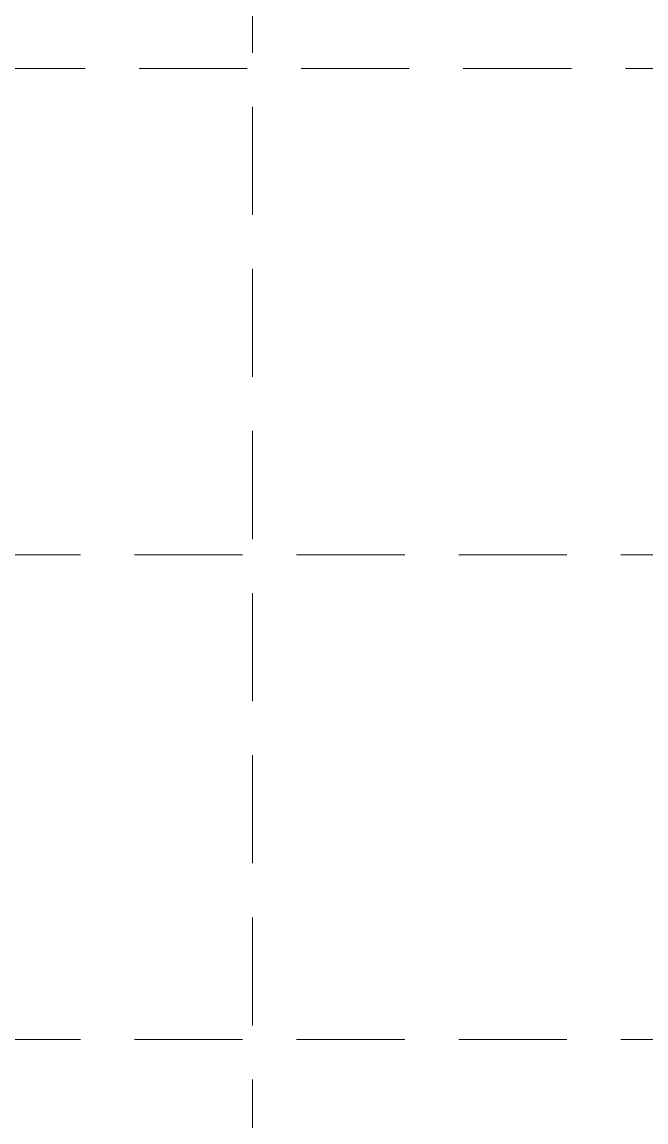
# Model space of a CAD drawing. Extents: x 2138193 to 2139991, y 332071 to 334944.
# Drawn here: x 2139608.8 to 2139666.6, y 332603 to 332704.7 of the extents above; entities that cross this region are included whole.
import ezdxf

# ---------------------------------------------------------------- set-up
doc = ezdxf.new("R2010")
doc.units = 0
doc.header["$LTSCALE"] = 100
doc.header["$MEASUREMENT"] = 0
doc.linetypes.add('DASHED', pattern=[0.75, 0.5, -0.25])
doc.linetypes.add('HIDDEN', pattern=[0.375, 0.25, -0.125])
doc.layers.add('GRID', color=254, linetype='DASHED')

msp = doc.modelspace()

# ---------------------------------------------------------------- linework, layer by layer
at = {"layer": 'GRID', "color": 252, "linetype": 'HIDDEN', "lineweight": 0, "ltscale": 0.4}
for p, q in [((2139630.201128924, 332296.903177824), (2139629.858976108, 334898.5375333758)), ((2138239.658925912, 332700.4322409612), (2139943.532361615, 332700.4322409612)), ((2138239.233226605, 332655.4435516577), (2139943.106662308, 332655.4435516577)), ((2138239.233226605, 332610.6047769588), (2139943.106662308, 332610.6047769588))]:
    msp.add_line(p, q, dxfattribs=at)

doc.saveas('drawing.dxf')
